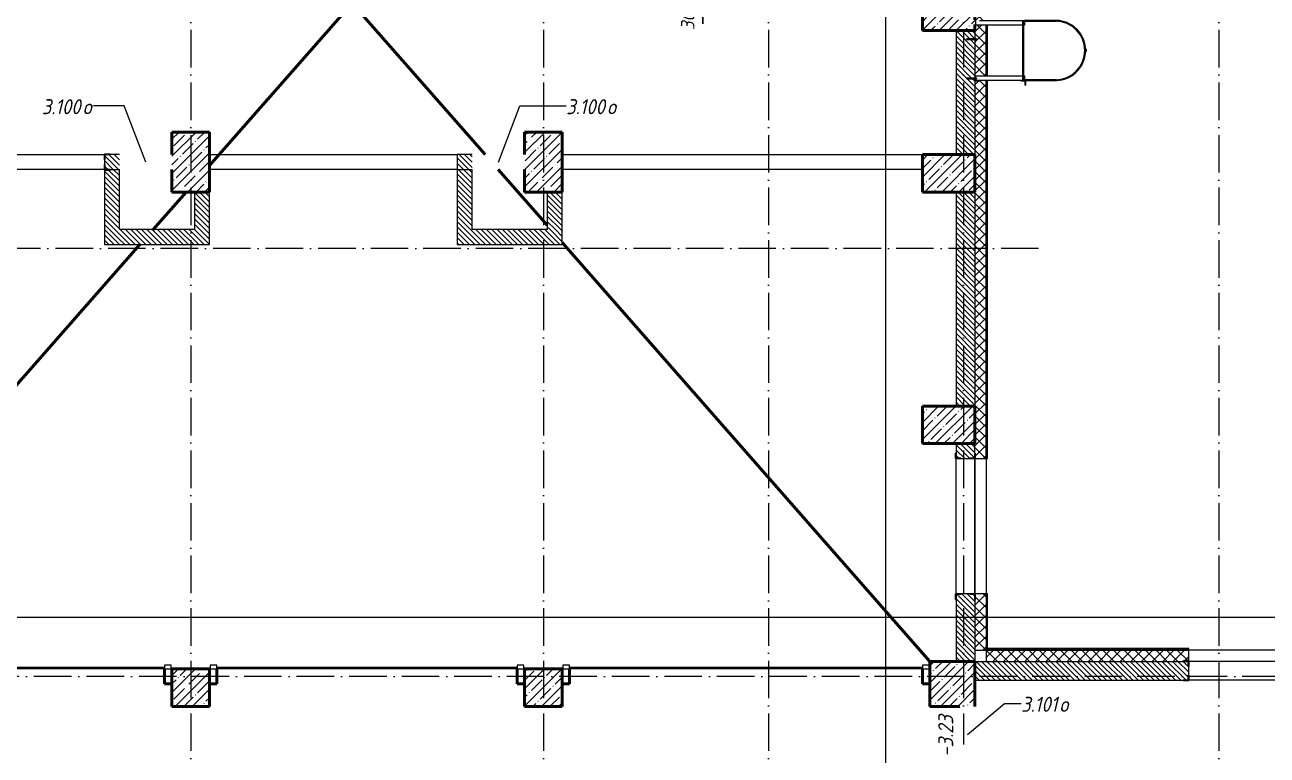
# Model space of a CAD drawing. Header units: millimetres. Extents: x -356862 to 418287, y 0 to 839748.
# Drawn here: x 155725 to 172280, y 390075 to 399800 of the extents above; entities that cross this region are included whole.
import ezdxf

# ---------------------------------------------------------------- set-up
doc = ezdxf.new("R2010")
doc.units = ezdxf.units.MM
doc.linetypes.add('50_200_ШТРИХ_1Т_ш5_п1_п1_', pattern=[700, 500, -100, 0, -100])
for name, color, linetype, lineweight in [('A-____-____-DIMS', 7, 'Continuous', 9), ('A-DETL-____-OTLN-1', 7, 'Continuous', 50), ('A-DOOR-____-MCUT', 7, 'Continuous', 13), ('A-DOOR-____-OTLN', 7, 'Continuous', 9), ('A-FLOR-____-OTLN', 7, 'Continuous', 9), ('A-GENM-____-IDEN', 7, 'Continuous', 9), ('A-GENM-____-MCUT', 7, 'Continuous', 25), ('A-GENM-____-OTLN', 7, 'Continuous', 9), ('A-GENM-____-OTLN-1', 7, 'Continuous', 25), ('A-GLAZ-____-IDEN', 7, 'Continuous', 9), ('A-WALL-____-MCUT', 7, 'Continuous', 13), ('A-WALL-____-MCUT-1', 7, 'Continuous', 9), ('A-WALL-____-OTLN', 7, 'Continuous', 9), ('A-WALL-____-PATT-1', 7, 'Continuous', 9), ('A-WALL-FNSH-MCUT-1', 7, 'Continuous', 9), ('I-WALL-____-OTLN', 7, 'Continuous', 9), ('S-COLS-____-MCUT', 7, 'Continuous', 50), ('S-COLS-____-OTLN', 7, 'Continuous', 9), ('S-GRID-____-OTLN-1', 7, '50_200_ШТРИХ_1Т_ш5_п1_п1_', 9)]:
    doc.layers.add(name, color=color, linetype=linetype, lineweight=lineweight)
doc.layers.add('G-____-____-SYMB-1', color=9, linetype='Continuous', lineweight=9, true_color=0x808080)
doc.styles.add('ISOCPEUR_I_10', font='isocpeui.ttf', dxfattribs={"width": 0.9, "height": 180})
doc.styles.add('ISOCPEUR_I_11', font='isocpeui.ttf', dxfattribs={"width": 0.9, "height": 200})
doc.dimstyles.new('ISO-1_8_0_9К_СРЕДНИЙ_Кладочные_3', dxfattribs={"dimscale": 304.8, "dimtxt": 179.276612, "dimasz": 0.492126, "dimexe": 0.393701, "dimexo": 0, "dimgap": 0, "dimtad": 1, "dimdec": 3, "dimrnd": 0.001, "dimdsep": 46, "dimtxsty": 'ISOCPEUR_I_10', "dimblk1": 'OBLIQUE', "dimblk2": 'OBLIQUE', "dimsah": 1, "dimcen": 0.09, "dimdle": 0.393701, "dimazin": 0, "dimtfac": 1, "dimtdec": 4, "dimtix": 1, "dimtmove": 0, "dimatfit": 3, "dimfxl": 1, "dimtvp": 1, "dimtolj": 1, "dimtzin": 0, "dimarcsym": 2})
pattern_1 = [(135, (144685.44, 323542.244), (-35.35534, -35.35534), [])]
pattern_2 = [(45, (144685.44, 323542.24), (-70.71068, 70.71068), []), (135, (144685.44, 323542.24), (-70.71068, -70.71068), [])]

# ---------------------------------------------------------------- blocks, each defined once
blk = doc.blocks.new('BSC_Колонна _Прямоугольная - 500х700-25279857-АР1_План отверстий 3 этажа в осях 1-64_Ю-ЯЯ')
at = {"layer": 'S-COLS-____-OTLN'}
h = blk.add_hatch(dxfattribs=at)
h.set_pattern_fill('FP_16', color=256, style=0, pattern_type=2)
h.set_pattern_definition([(315, (-76431.04, 23350), (114.04925, 114.04925), []), (315, (-76431.04, 23235.95), (114.04925, 114.04925), [201.613, -40.323, 3.353, -36.97])])
h.paths.add_polyline_path([(-250, -350), (250, -350), (250, 350), (-250, 350), (-250, -55)], flags=0)
at = {"layer": 'S-COLS-____-MCUT'}
for p, q in [((250, 350), (-250, 350)), ((-250, 350), (-250, -350)), ((250, -350), (250, 350)), ((-250, -350), (-170, -350)), ((-107, -350), (250, -350))]:
    blk.add_line(p, q, dxfattribs=at)
blk = doc.blocks.new('BSC_Колонна _Прямоугольная - 500х500-V11-АР1_План отверстий 3 этажа в осях 1-64_Ю-ЯЯ')
at = {"layer": 'S-COLS-____-OTLN'}
h = blk.add_hatch(dxfattribs=at)
h.set_pattern_fill('FP_17', color=256, style=0, pattern_type=2)
h.set_pattern_definition([(45, (-13250, -67431.04), (-114.04925, 114.04925), []), (45, (-13135.95, -67431.04), (-114.04925, 114.04925), [201.613, -40.323, 3.353, -36.97])])
h.paths.add_polyline_path([(-250, -250), (250, -250), (250, 250), (-250, 250)], flags=0)
at = {"layer": 'S-COLS-____-MCUT'}
for p, q in [((250, 250), (-250, 250)), ((-250, 250), (-250, -250)), ((250, -250), (250, 250)), ((-250, -250), (250, -250))]:
    blk.add_line(p, q, dxfattribs=at)
blk = doc.blocks.new('BSC_Колонна _Прямоугольная - 500х800-V66-АР1_План отверстий 3 этажа в осях 1-64_Ю-ЯЯ')
at = {"layer": 'S-COLS-____-OTLN'}
h = blk.add_hatch(dxfattribs=at)
h.set_pattern_fill('FP_74', color=256, style=0, pattern_type=2)
h.set_pattern_definition([(45, (-13250, -74431.04), (-114.04925, 114.04925), []), (45, (-13135.95, -74431.04), (-114.04925, 114.04925), [201.613, -40.323, 3.353, -36.97])])
h.paths.add_polyline_path([(-250, -400), (250, -400), (250, 400), (-250, 400), (-250, -100)], flags=0)
at = {"layer": 'S-COLS-____-MCUT'}
for p, q in [((250, 400), (-250, 400)), ((-250, 400), (-250, 100)), ((250, -400), (250, 400)), ((-250, -100), (-250, -400)), ((-250, -400), (250, -400))]:
    blk.add_line(p, q, dxfattribs=at)
blk = doc.blocks.new('BSC_Колонна _Прямоугольная - 500х800-V67-АР1_План отверстий 3 этажа в осях 1-64_Ю-ЯЯ')
at = {"layer": 'S-COLS-____-OTLN'}
h = blk.add_hatch(dxfattribs=at)
h.set_pattern_fill('FP_75', color=256, style=0, pattern_type=2)
h.set_pattern_definition([(45, (-17950, -74431.04), (-114.04925, 114.04925), []), (45, (-17835.95, -74431.04), (-114.04925, 114.04925), [201.613, -40.323, 3.353, -36.97])])
h.paths.add_polyline_path([(-250, -400), (250, -400), (250, 400), (-250, 400), (-250, -100)], flags=0)
at = {"layer": 'S-COLS-____-MCUT'}
for p, q in [((250, 400), (-250, 400)), ((-250, 400), (-250, 100)), ((250, -400), (250, 400)), ((-250, -100), (-250, -400)), ((-250, -400), (250, -400))]:
    blk.add_line(p, q, dxfattribs=at)
blk = doc.blocks.new('BSC_Колонна _Прямоугольная - 500х700-25976089-АР1_План отверстий 3 этажа в осях 1-64_Ю-ЯЯ')
at = {"layer": 'S-COLS-____-OTLN'}
h = blk.add_hatch(dxfattribs=at)
h.set_pattern_fill('FP_76', color=256, style=0, pattern_type=2)
h.set_pattern_definition([(315, (-74281.04, 23350), (114.04925, 114.04925), []), (315, (-74281.04, 23235.95), (114.04925, 114.04925), [201.613, -40.323, 3.353, -36.97])])
h.paths.add_polyline_path([(-250, -350), (250, -350), (250, 350), (-250, 350)], flags=0)
at = {"layer": 'S-COLS-____-MCUT'}
for p, q in [((250, 350), (-250, 350)), ((-250, 350), (-250, -350)), ((250, -350), (250, 350)), ((-250, -350), (250, -350))]:
    blk.add_line(p, q, dxfattribs=at)
blk = doc.blocks.new('BSC_Колонна _Прямоугольная - 500х700-V68-АР1_План отверстий 3 этажа в осях 1-64_Ю-ЯЯ')
at = {"layer": 'S-COLS-____-OTLN'}
h = blk.add_hatch(dxfattribs=at)
h.set_pattern_fill('FP_77', color=256, style=0, pattern_type=2)
h.set_pattern_definition([(315, (-70931.04, 23350), (114.04925, 114.04925), []), (315, (-70931.04, 23235.95), (114.04925, 114.04925), [201.613, -40.323, 3.353, -36.97])])
h.paths.add_polyline_path([(-250, -350), (250, -350), (250, 350), (-250, 350)], flags=0)
at = {"layer": 'S-COLS-____-MCUT'}
for p, q in [((250, 350), (-250, 350)), ((-250, 350), (-250, -350)), ((250, -350), (250, 350)), ((-250, -350), (250, -350))]:
    blk.add_line(p, q, dxfattribs=at)
blk = doc.blocks.new('BSC_Колонна _Прямоугольная - 500х500-V71-АР1_План отверстий 3 этажа в осях 1-64_Ю-ЯЯ')
at = {"layer": 'S-COLS-____-OTLN'}
h = blk.add_hatch(dxfattribs=at)
h.set_pattern_fill('FP_80', color=256, style=0, pattern_type=2)
h.set_pattern_definition([(45, (-17950, -67431.04), (-114.04925, 114.04925), []), (45, (-17835.95, -67431.04), (-114.04925, 114.04925), [201.613, -40.323, 3.353, -36.97])])
h.paths.add_polyline_path([(-250, -250), (250, -250), (250, 250), (-250, 250)], flags=0)
at = {"layer": 'S-COLS-____-MCUT'}
for p, q in [((250, 250), (-250, 250)), ((-250, 250), (-250, -250)), ((250, -250), (250, 250)), ((-250, -250), (250, -250))]:
    blk.add_line(p, q, dxfattribs=at)
blk = doc.blocks.new('BSC_Колонна _Прямоугольная - 600х600-V90-АР1_План отверстий 3 этажа в осях 1-64_Ю-ЯЯ')
at = {"layer": 'S-COLS-____-OTLN'}
h = blk.add_hatch(dxfattribs=at)
h.set_pattern_fill('FP_95', color=256, style=0, pattern_type=2)
h.set_pattern_definition([(45, (-23400, -67481.04), (-114.04925, 114.04925), []), (45, (-23285.95, -67481.04), (-114.04925, 114.04925), [201.613, -40.323, 3.353, -36.97])])
h.paths.add_polyline_path([(-300, -300), (300, -300), (300, 300), (-300, 300)], flags=0)
at = {"layer": 'S-COLS-____-MCUT'}
for p, q in [((300, 300), (-300, 300)), ((-300, 300), (-300, -300)), ((300, -300), (300, 300)), ((-300, -300), (100, -300))]:
    blk.add_line(p, q, dxfattribs=at)
blk = doc.blocks.new('Фахверк_СКБ_Уголок - 250_2700-27497298-АР1_План отверстий 3 этажа в осях 1-64_Ю-ЯЯ')
at = {"layer": 'A-GENM-____-MCUT'}
for p, q in [((200, 181), (125, 181)), ((125, 181), (125, 106)), ((131, 106), (131, 175)), ((131, 175), (200, 175)), ((200, 175), (200, 181)), ((125, 106), (131, 106)), ((131, -6), (125, -6)), ((125, -6), (125, -81)), ((125, -81), (200, -81)), ((131, -75), (131, -6)), ((200, -75), (131, -75)), ((200, -81), (200, -75))]:
    blk.add_line(p, q, dxfattribs=at)
blk = doc.blocks.new('Лестница_Металлическая_Кровля_Перепад - Назначение габаритов по экземпляру-30749997-АР1_План отверстий 3 этажа в осях 1-64_Ю-ЯЯ')
at = {"layer": 'A-GENM-____-MCUT'}
for p, q in [((-147, 1493), (-168, 1472)), ((-140, 1486), (-147, 1493)), ((140, 1610), (110, 1610)), ((110, 1610), (110, 1600)), ((140, 1610), (110, 1610)), ((110, 1610), (110, 1600)), ((110, 1600), (140, 1600)), ((110, 1600), (140, 1600)), ((140, 1600), (140, 1610)), ((140, 1600), (140, 1610)), ((397, 1493), (390, 1486)), ((418, 1472), (397, 1493)), ((-168, 1472), (-161, 1465)), ((-161, 1465), (-140, 1486)), ((390, 1486), (411, 1465)), ((411, 1465), (418, 1472)), ((-275, 1215), (-275, 1185)), ((-265, 1215), (-275, 1215)), ((-275, 1185), (-265, 1185)), ((-265, 1185), (-265, 1215)), ((525, 1215), (515, 1215)), ((515, 1215), (515, 1185)), ((515, 1185), (525, 1185)), ((525, 1185), (525, 1215)), ((-265, 815), (-275, 815)), ((-275, 815), (-275, 785)), ((-265, 785), (-265, 815)), ((525, 815), (515, 815)), ((515, 815), (515, 785)), ((525, 785), (525, 815))]:
    blk.add_line(p, q, dxfattribs=at)
at = {"layer": 'A-GENM-____-OTLN'}
for p, q in [((-275, 1185), (-275, 815)), ((-265, 815), (-265, 1185)), ((515, 1185), (515, 815)), ((525, 815), (525, 1185))]:
    blk.add_line(p, q, dxfattribs=at)
for radius, start, end in [(390, 0, 180), (400, 47.1513, 132.8487), (400, 137.1513, 177.8405), (400, 2.1595, 42.8487)]:
    blk.add_arc((125, 1200), radius, start, end, dxfattribs=at)
blk = doc.blocks.new('ЛМ_Арматурный стержень_ГОСТ 5781-82 - Ø 18 А240-29172526-АР1_План отверстий 3 этажа в осях 1-64_Ю-ЯЯ')
at = {"layer": 'A-GENM-____-OTLN'}
for p, q in [((24334, 76318), (24334, 75518)), ((24334, 76318), (24343, 76318)), ((24343, 76318), (24352, 76318)), ((24352, 75518), (24352, 76318)), ((24343, 75518), (24334, 75518)), ((24352, 75518), (24343, 75518))]:
    blk.add_line(p, q, dxfattribs=at)
blk = doc.blocks.new('ЛМ_Уголок_ГОСТ 8509-93 - L 63х63x6-29176216-АР1_План отверстий 3 этажа в осях 1-64_Ю-ЯЯ')
at = {"layer": 'A-GENM-____-MCUT'}
for p, q in [((24312, 75518), (24312, 75512)), ((24312, 75512), (24369, 75512)), ((24375, 75518), (24360, 75518)), ((24369, 75512), (24369, 75455)), ((24375, 75455), (24375, 75518)), ((24369, 75455), (24375, 75455))]:
    blk.add_line(p, q, dxfattribs=at)
blk = doc.blocks.new('Анкер клиновой - Анкер клиновой МКТ V-A 10-10-15_115-14811140-АР1_План отверстий 3 этажа в осях 1-64_Ю-ЯЯ')
at = {"layer": 'A-GENM-____-OTLN'}
for p, q in [((23706, 76071), (23591, 76071)), ((23591, 76061), (23591, 76071)), ((23591, 76061), (23706, 76061)), ((23710, 76074), (23706, 76074)), ((23706, 76058), (23706, 76074)), ((23706, 76074), (23706, 76072)), ((23706, 76060), (23706, 76058)), ((23706, 76058), (23710, 76058)), ((23710, 76072), (23710, 76074)), ((23710, 76074), (23710, 76058)), ((23720, 76071), (23710, 76071)), ((23710, 76061), (23720, 76061)), ((23710, 76058), (23710, 76060)), ((23720, 76071), (23720, 76061))]:
    blk.add_line(p, q, dxfattribs=at)
blk = doc.blocks.new('Анкер клиновой - Анкер клиновой МКТ V-A 10-10-15_115-V208-АР1_План отверстий 3 этажа в осях 1-64_Ю-ЯЯ')
at = {"layer": 'A-GENM-____-OTLN'}
for p, q in [((23700, 75550), (23591, 75550)), ((23591, 75540), (23591, 75550)), ((23591, 75540), (23700, 75540)), ((23710, 75553), (23706, 75553)), ((23706, 75537), (23710, 75537)), ((23710, 75551), (23710, 75553)), ((23710, 75553), (23710, 75537)), ((23720, 75550), (23710, 75550)), ((23710, 75540), (23720, 75540)), ((23710, 75537), (23710, 75539)), ((23720, 75550), (23720, 75540))]:
    blk.add_line(p, q, dxfattribs=at)
blk = doc.blocks.new('ЛМ_Уголок_ГОСТ 8509-93 - L 63х63x6-29171484-АР1_План отверстий 3 этажа в осях 1-64_Ю-ЯЯ')
at = {"layer": 'A-GENM-____-OTLN'}
for p, q in [((23706, 75575), (23700, 75575)), ((23700, 75575), (23700, 75512)), ((23700, 75512), (23763, 75512)), ((23706, 75518), (23706, 75575)), ((23763, 75518), (23706, 75518)), ((23763, 75512), (23763, 75518))]:
    blk.add_line(p, q, dxfattribs=at)
blk = doc.blocks.new('ЛМ_Уголок_ГОСТ 8509-93 - L 63х63x6-30750527-АР1_План отверстий 3 этажа в осях 1-64_Ю-ЯЯ')
at = {"layer": 'A-GENM-____-OTLN'}
for p, q in [((0, 45), (0, -18)), ((619, 45), (0, 45)), ((645, 45), (637, 45)), ((645, -18), (645, 45)), ((48, -18), (619, -18)), ((637, -18), (645, -18))]:
    blk.add_line(p, q, dxfattribs=at)
blk = doc.blocks.new('ЛМ_Уголок_ГОСТ 8509-93 - L 63х63x6-30750528-АР1_План отверстий 3 этажа в осях 1-64_Ю-ЯЯ')
at = {"layer": 'A-GENM-____-OTLN'}
for p, q in [((0, 18), (0, -4)), ((619, 18), (48, 18)), ((645, 18), (637, 18)), ((645, -45), (645, 18)), ((0, -14), (0, -45)), ((0, -45), (619, -45)), ((637, -45), (645, -45))]:
    blk.add_line(p, q, dxfattribs=at)
blk = doc.blocks.new('DM_Штора_Противопожарная_Doormaster_EI-60 - ш_2900 х в_2680-31485572-АР1_План отверстий 3 этажа в осях 1-64_Ю-ЯЯ')
at = {"layer": 'A-DOOR-____-MCUT'}
for p, q in [((-1325, 150), (-1415, 150)), ((-1415, 150), (-1415, 100)), ((-1415, 100), (-1325, 100)), ((-1325, 100), (-1325, 150)), ((-1325, 125), (1575, 125)), ((1575, 150), (1575, 100)), ((1665, 150), (1575, 150)), ((1575, 100), (1665, 100)), ((1665, 100), (1665, 150))]:
    blk.add_line(p, q, dxfattribs=at)
blk = doc.blocks.new('DM_Штора_Противопожарная_Doormaster_EI-60 - ш_4000 х в_2680-31485573-АР1_План отверстий 3 этажа в осях 1-64_Ю-ЯЯ')
at = {"layer": 'A-DOOR-____-MCUT'}
for p, q in [((-1875, 150), (-1965, 150)), ((-1965, 150), (-1965, 100)), ((-1965, 100), (-1875, 100)), ((-1875, 100), (-1875, 150)), ((-1875, 125), (2125, 125)), ((2125, 150), (2125, 100)), ((2215, 150), (2125, 150)), ((2125, 100), (2215, 100)), ((2215, 100), (2215, 150))]:
    blk.add_line(p, q, dxfattribs=at)
blk = doc.blocks.new('DM_Штора_Противопожарная_Doormaster_EI-60 - ш_4700 х в_2680-31485574-АР1_План отверстий 3 этажа в осях 1-64_Ю-ЯЯ')
at = {"layer": 'A-DOOR-____-MCUT'}
for p, q in [((-2225, 150), (-2315, 150)), ((-2315, 150), (-2315, 100)), ((-2315, 100), (-2225, 100)), ((-2225, 100), (-2225, 150)), ((-2225, 125), (2475, 125)), ((2475, 150), (2475, 100)), ((2565, 150), (2475, 150)), ((2475, 100), (2565, 100)), ((2565, 100), (2565, 150))]:
    blk.add_line(p, q, dxfattribs=at)
blk = doc.blocks.new('BSC_Колонна _Прямоугольная1 - 200х100 _металл_-31488033-АР1_План отверстий 3 этажа в осях 1-64_Ю-ЯЯ')
at = {"layer": 'S-COLS-____-MCUT'}
for p, q in [((100, 50), (-100, 50)), ((-100, 50), (-100, 40)), ((100, -50), (100, 50)), ((-100, -50), (100, -50))]:
    blk.add_line(p, q, dxfattribs=at)
blk = doc.blocks.new('BSC_Колонна _Прямоугольная1 - 200х100 _металл_-V209-АР1_План отверстий 3 этажа в осях 1-64_Ю-ЯЯ')
at = {"layer": 'S-COLS-____-MCUT'}
for p, q in [((100, 50), (-100, 50)), ((100, -50), (100, 50)), ((-100, -40), (-100, -50)), ((-100, -50), (100, -50))]:
    blk.add_line(p, q, dxfattribs=at)
blk = doc.blocks.new('Фахверк_СКБ_Уголок - 200_3550-28267367-АР1_План отверстий 3 этажа в осях 1-64_Ю-ЯЯ')
at = {"layer": 'A-GENM-____-MCUT'}
for p, q in [((200, 156), (125, 156)), ((125, 156), (125, 81)), ((125, 81), (131, 81)), ((131, 19), (125, 19)), ((125, 19), (125, -56)), ((131, 81), (131, 150)), ((131, 150), (200, 150)), ((131, -50), (131, 19)), ((200, 150), (200, 156)), ((125, -56), (200, -56)), ((200, -50), (131, -50)), ((200, -56), (200, -50))]:
    blk.add_line(p, q, dxfattribs=at)
blk = doc.blocks.new('_Oblique')
at = {"color": 0, "linetype": 'ByBlock', "lineweight": -2}
blk.add_line((-0.5, -0.5), (0.5, 0.5), dxfattribs=at)
blk = doc.blocks.new('*D9640')
at = {"layer": 'A-____-____-DIMS', "color": 0, "lineweight": -2, "transparency": 16777216}
for p, q in [((164929, 400323), (164641, 400323)), ((164761, 400443), (164761, 400023)), ((164935, 400023), (164641, 400023)), ((164761, 400023), (164761, 399815))]:
    blk.add_line(p, q, dxfattribs=at)
at = {"layer": 'Defpoints', "color": 0, "transparency": 16777216}
for p in [(164929, 400323), (164761, 400023), (164935, 400023)]:
    blk.add_point(p, dxfattribs=at)
at = {"layer": 'A-____-____-DIMS', "color": 0, "lineweight": -2, "transparency": 16777216, "xscale": 150, "yscale": 150, "zscale": 150}
for p, rotation in [((164761, 400323), 90), ((164761, 400023), 270)]:
    blk.add_blockref('_Oblique', p, dxfattribs=dict(at, rotation=rotation))
at = {"layer": 'A-____-____-DIMS', "color": 0, "transparency": 16777216, "insert": (164469, 399730), "char_height": 180, "width": 409.58, "attachment_point": 1, "rotation": 90, "line_spacing_factor": 1.149209, "style": 'ISOCPEUR_I_10'}
blk.add_mtext('\\A1;300', dxfattribs=at)

msp = doc.modelspace()

# ---------------------------------------------------------------- hatches: boundary and pattern name
at = {"layer": 'A-WALL-____-PATT-1'}
h = msp.add_hatch(dxfattribs=at)
h.set_pattern_fill('FP_4', color=256, style=0, pattern_type=2)
h.set_pattern_definition(pattern_2)
h.paths.add_polyline_path([(168535.4376, 391473.2863), (168535.4376, 392223.2863), (168391.4376, 392223.2863), (168391.4376, 392148.2863), (168385.4376, 392148.2863), (168385.4376, 391473.2863), (168532.1796, 391473.2863)], flags=0)
h.paths.add_polyline_path([(168535.4376, 394023.2863), (168535.4376, 399060.2863), (168448.4376, 399060.2863), (168448.4376, 399054.2863), (168385.4376, 399054.2863), (168385.4376, 394098.2863), (168391.4376, 394098.2863), (168391.4376, 394023.2863)], flags=0)
h.paths.add_polyline_path([(168400.4376, 399060.2863), (168400.4376, 399082.2863), (168391.4376, 399081.6295), (168391.4376, 399060.2863), (168395.4376, 399060.2863)], flags=0)
h.paths.add_polyline_path([(168395.4376, 399092.2863), (168400.4376, 399092.9432), (168401.2271, 399123.2863), (168535.4376, 399123.2863), (168535.4376, 399797.2863), (168400.4376, 399797.2863), (168400.4376, 399860.2863), (168391.4376, 399860.2863), (168391.4376, 399803.2863), (168385.4376, 399803.2863), (168385.4376, 399613.2863), (168405.4376, 399612.6164), (168405.4376, 399603.2863), (168385.4376, 399602.6295), (168385.4376, 399117.2863), (168391.4376, 399117.2863), (168391.4376, 399092.9432), (168395.4376, 399092.9432)], flags=0)
h.paths.add_polyline_path([(168535.4376, 399860.2863), (168535.4376, 409473.2863), (168385.4376, 409473.2863), (168385.4376, 399866.2863), (168448.4376, 399866.2863), (168448.4376, 399860.2863), (168532.1796, 399860.2863)], flags=0)
h = msp.add_hatch(dxfattribs=at)
h.set_pattern_fill('FP_9', color=256, style=0, pattern_type=2)
h.set_pattern_definition(pattern_1)
h.paths.add_polyline_path([(168135.4376, 398073.2863), (168385.4376, 398073.2863), (168385.4376, 399082.2863), (168276.4376, 399082.9562), (168276.4376, 399092.2863), (168385.4376, 399092.2863), (168385.4376, 399603.2863), (168276.4376, 399603.9562), (168276.4376, 399613.2863), (168385.4376, 399613.2863), (168385.4376, 399723.2863), (168135.4376, 399723.2863), (168135.4376, 398525.0333)], flags=0)
h = msp.add_hatch(dxfattribs=at)
h.set_pattern_fill('FP_9', color=256, style=0, pattern_type=2)
h.set_pattern_definition(pattern_1)
h.paths.add_polyline_path([(156791.4376, 397873.2863), (156985.4376, 397873.2863), (156985.4376, 398073.2863), (156791.4376, 398073.2863), (156791.4376, 398004.2863), (156785.4376, 398004.2863), (156785.4376, 397942.2863), (156791.4376, 397942.2863)], flags=0)
h = msp.add_hatch(dxfattribs=at)
h.set_pattern_fill('FP_9', color=256, style=0, pattern_type=2)
h.set_pattern_definition(pattern_1)
h.paths.add_polyline_path([(161685.4376, 397873.2863), (161685.4376, 398073.2863), (161485.4376, 398073.2863), (161485.4376, 397873.2863)], flags=0)
h = msp.add_hatch(dxfattribs=at)
h.set_pattern_fill('FP_9', color=256, style=0, pattern_type=2)
h.set_pattern_definition(pattern_1)
h.paths.add_polyline_path([(156785.4376, 396873.2863), (156985.4376, 396873.2863), (156985.4376, 397873.2863), (156860.4376, 397873.2863), (156860.4376, 397867.2863), (156785.4376, 397867.2863), (156785.4376, 396910.5482)], flags=0)
h = msp.add_hatch(dxfattribs=at)
h.set_pattern_fill('FP_9', color=256, style=0, pattern_type=2)
h.set_pattern_definition(pattern_1)
h.paths.add_polyline_path([(161685.4376, 396873.2863), (161685.4376, 397873.2863), (161485.4376, 397873.2863), (161485.4376, 396873.2863)], flags=0)
h = msp.add_hatch(dxfattribs=at)
h.set_pattern_fill('FP_9', color=256, style=0, pattern_type=2)
h.set_pattern_definition(pattern_1)
h.paths.add_polyline_path([(158185.4376, 397073.2863), (158185.4376, 397573.2863), (157985.4376, 397573.2863), (157985.4376, 397073.2863)], flags=0)
h = msp.add_hatch(dxfattribs=at)
h.set_pattern_fill('FP_9', color=256, style=0, pattern_type=2)
h.set_pattern_definition(pattern_1)
h.paths.add_polyline_path([(162885.4376, 397073.2863), (162885.4376, 397573.2863), (162685.4376, 397573.2863), (162685.4376, 397073.2863)], flags=0)
h = msp.add_hatch(dxfattribs=at)
h.set_pattern_fill('FP_9', color=256, style=0, pattern_type=2)
h.set_pattern_definition(pattern_1)
h.paths.add_polyline_path([(168385.4376, 394723.2863), (168385.4376, 397573.2863), (168135.4376, 397573.2863), (168135.4376, 394723.2863)], flags=0)
h = msp.add_hatch(dxfattribs=at)
h.set_pattern_fill('FP_9', color=256, style=0, pattern_type=2)
h.set_pattern_definition(pattern_1)
h.paths.add_polyline_path([(156985.4376, 396873.2863), (158185.4376, 396873.2863), (158185.4376, 397073.2863), (156985.4376, 397073.2863), (156985.4376, 396910.5482)], flags=0)
h = msp.add_hatch(dxfattribs=at)
h.set_pattern_fill('FP_9', color=256, style=0, pattern_type=2)
h.set_pattern_definition(pattern_1)
h.paths.add_polyline_path([(161685.4376, 396873.2863), (162885.4376, 396873.2863), (162885.4376, 397073.2863), (161685.4376, 397073.2863)], flags=0)
h = msp.add_hatch(dxfattribs=at)
h.set_pattern_fill('FP_9', color=256, style=0, pattern_type=2)
h.set_pattern_definition(pattern_1)
h.paths.add_polyline_path([(168135.4376, 391323.2863), (168385.4376, 391323.2863), (168385.4376, 392217.2863), (168316.4376, 392217.2863), (168316.4376, 392223.2863), (168204.4376, 392223.2863), (168204.4376, 392217.2863), (168135.4376, 392217.2863), (168135.4376, 392067.0929)], flags=0)
h.paths.add_polyline_path([(168316.4376, 394023.2863), (168316.4376, 394029.2863), (168385.4376, 394029.2863), (168385.4376, 394223.2863), (168135.4376, 394223.2863), (168135.4376, 394029.2863), (168204.4376, 394029.2863), (168204.4376, 394023.2863)], flags=0)
h = msp.add_hatch(dxfattribs=at)
h.set_pattern_fill('FP_4', color=256, style=0, pattern_type=2)
h.set_pattern_definition(pattern_2)
h.paths.add_polyline_path([(189885.4376, 391323.2863), (189885.4376, 391473.2863), (189035.4376, 391473.2863), (189035.4376, 391323.2863), (189741.751, 391323.2863)], flags=0)
h.paths.add_polyline_path([(185910.4376, 391323.2863), (187235.4376, 391323.2863), (187235.4376, 391473.2863), (185835.4376, 391473.2863), (185835.4376, 391329.2863), (185910.4376, 391329.2863)], flags=0)
h.paths.add_polyline_path([(183960.4376, 391323.2863), (183960.4376, 391329.2863), (184035.4376, 391329.2863), (184035.4376, 391473.2863), (182635.4376, 391473.2863), (182635.4376, 391329.2863), (182710.4376, 391329.2863), (182710.4376, 391323.2863), (183935.4376, 391323.2863)], flags=0)
h.paths.add_polyline_path([(180760.4376, 391323.2863), (180760.4376, 391329.2863), (180835.4376, 391329.2863), (180835.4376, 391473.2863), (179435.4376, 391473.2863), (179435.4376, 391329.2863), (179510.4376, 391329.2863), (179510.4376, 391323.2863), (180685.4376, 391323.2863)], flags=0)
h.paths.add_polyline_path([(177085.4376, 391323.2863), (177560.4376, 391323.2863), (177560.4376, 391329.2863), (177635.4376, 391329.2863), (177635.4376, 391473.2863), (176235.4376, 391473.2863), (176235.4376, 391329.2863), (176310.4376, 391329.2863), (176310.4376, 391323.2863), (176485.7688, 391323.2863)], flags=0)
h.paths.add_polyline_path([(174360.4376, 391323.2863), (174360.4376, 391329.2863), (174435.4376, 391329.2863), (174435.4376, 391473.2863), (173035.4376, 391473.2863), (173035.4376, 391329.2863), (173110.4376, 391329.2863), (173110.4376, 391323.2863), (173935.4376, 391323.2863)], flags=0)
h.paths.add_polyline_path([(171160.4376, 391323.2863), (171160.4376, 391329.2863), (171235.4376, 391329.2863), (171235.4376, 391473.2863), (168535.4376, 391473.2863), (168535.4376, 391323.2863), (169415.9117, 391323.2863)], flags=0)
h = msp.add_hatch(dxfattribs=at)
h.set_pattern_fill('FP_9', color=256, style=0, pattern_type=2)
h.set_pattern_definition(pattern_1)
h.paths.add_polyline_path([(173110.4376, 391073.2863), (173335.4376, 391073.2863), (173335.4376, 391323.2863), (173041.4376, 391323.2863), (173041.4376, 391254.2863), (173035.4376, 391254.2863), (173035.4376, 391142.2863), (173041.4376, 391142.2863), (173041.4376, 391073.2863)], flags=0)
h.paths.add_polyline_path([(171160.4376, 391073.2863), (171229.4376, 391073.8419), (171229.4376, 391142.2863), (171235.4376, 391142.2863), (171235.4376, 391254.2863), (171229.4376, 391254.2863), (171229.4376, 391323.2863), (168385.4376, 391323.2863), (168385.4376, 391073.2863), (169415.9117, 391073.2863)], flags=0)

# ---------------------------------------------------------------- linework, layer by layer
at = {"layer": 'A-DETL-____-OTLN-1'}
for p, q in [((152285.4376, 408973.2863), (161857.6756, 398073.2863)), ((158185.4376, 397927.8318), (164935.4376, 405598.2863)), ((162033.313, 397873.2863), (162685.4376, 397130.7057)), ((157433.4376, 397073.2863), (157873.4376, 397573.2863)), ((152285.4376, 391223.2863), (157257.4376, 396873.2863)), ((162885.4376, 396902.9637), (167785.4376, 391323.2863))]:
    msp.add_line(p, q, dxfattribs=at)
at = {"layer": 'A-FLOR-____-OTLN'}
for p, q in [((157585.4376, 391223.2863), (154685.4376, 391223.2863)), ((162285.4376, 391223.2863), (158285.4376, 391223.2863)), ((167685.4376, 391223.2863), (162985.4376, 391223.2863))]:
    msp.add_line(p, q, dxfattribs=at)
at = {"layer": 'A-GLAZ-____-IDEN'}
for p, q in [((157047.0812, 398722.6771), (156641.7111, 398722.6771)), ((157335.4376, 397973.2863), (157047.0812, 398722.6771)), ((162035.4376, 397973.2863), (162320.2232, 398722.6771)), ((162320.2232, 398722.6771), (162938.482, 398722.6771)), ((168285.4376, 390348.2863), (168781.0303, 390764.6975)), ((168781.0303, 390764.6975), (169002.0189, 390764.6975))]:
    msp.add_line(p, q, dxfattribs=at)
at = {"layer": 'A-WALL-____-MCUT'}
for p, q in [((168135.4376, 399723.2863), (168135.4376, 398073.2863)), ((168385.4376, 399723.2863), (168385.4376, 399613.1159)), ((168385.4376, 399603.4567), (168385.4376, 399117.2863)), ((168385.4376, 399054.2863), (168385.4376, 398073.2863)), ((156785.4376, 398004.2863), (156785.4376, 397942.2863)), ((156985.4376, 398073.2863), (156860.4376, 398073.2863)), ((161485.4376, 398073.2863), (161485.4376, 396873.2863)), ((161685.4376, 398073.2863), (161485.4376, 398073.2863)), ((156785.4376, 397867.2863), (156785.4376, 396873.2863)), ((156860.4376, 397873.2863), (156985.4376, 397873.2863)), ((156985.4376, 397073.2863), (156985.4376, 397873.2863)), ((161485.4376, 397873.2863), (161685.4376, 397873.2863)), ((161685.4376, 397073.2863), (161685.4376, 397873.2863)), ((157985.4376, 397573.2863), (157985.4376, 397073.2863)), ((158185.4376, 396873.2863), (158185.4376, 397573.2863)), ((162685.4376, 397573.2863), (162685.4376, 397073.2863)), ((162885.4376, 396873.2863), (162885.4376, 397573.2863)), ((168135.4376, 397573.2863), (168135.4376, 394723.2863)), ((168385.4376, 397573.2863), (168385.4376, 394723.2863)), ((157985.4376, 397073.2863), (156985.4376, 397073.2863)), ((162685.4376, 397073.2863), (161685.4376, 397073.2863)), ((156785.4376, 396873.2863), (158185.4376, 396873.2863)), ((161485.4376, 396873.2863), (162885.4376, 396873.2863)), ((168135.4376, 394223.2863), (168135.4376, 394098.2863)), ((168385.4376, 394098.2863), (168385.4376, 394223.2863)), ((168204.4376, 394023.2863), (168316.4376, 394023.2863)), ((168316.4376, 392223.2863), (168204.4376, 392223.2863)), ((168135.4376, 392148.2863), (168135.4376, 391323.2863)), ((168385.4376, 392148.2863), (168385.4376, 391323.2863)), ((168385.4376, 391323.2863), (171160.4376, 391323.2863)), ((171235.4376, 391142.2863), (171235.4376, 391254.2863)), ((168385.4376, 391073.2863), (171160.4376, 391073.2863))]:
    msp.add_line(p, q, dxfattribs=at)
at = {"layer": 'A-WALL-____-MCUT-1'}
for p, q in [((168535.4376, 399123.2863), (168535.4376, 399797.2863)), ((168541.4376, 399123.2863), (168541.4376, 399797.2863)), ((168547.4376, 399123.2863), (168547.4376, 399797.2863)), ((168535.4376, 394023.2863), (168535.4376, 399060.2863)), ((168541.4376, 394023.2863), (168541.4376, 399060.2863)), ((168547.4376, 394023.2863), (168547.4376, 399060.2863)), ((168391.4376, 394023.2863), (168535.4376, 394023.2863)), ((168535.4376, 392223.2863), (168391.4376, 392223.2863)), ((168535.4376, 392223.2863), (168535.4376, 391323.2863)), ((168541.4376, 391473.2863), (168541.4376, 392223.2863)), ((168547.4376, 391473.2863), (168547.4376, 392223.2863)), ((168385.4376, 391473.2863), (171235.4376, 391473.2863)), ((171235.4376, 391485.2863), (168535.4376, 391485.2863)), ((171235.4376, 391479.2863), (168535.4376, 391479.2863)), ((171235.4376, 391329.2863), (171235.4376, 391473.2863))]:
    msp.add_line(p, q, dxfattribs=at)
at = {"layer": 'A-WALL-____-OTLN'}
for p, q in [((168135.4376, 392223.2863), (168135.4376, 394023.2863)), ((168385.4376, 392223.2863), (168385.4376, 394023.2863)), ((168385.4376, 394023.2863), (168385.4376, 392223.2863)), ((168535.4376, 394023.2863), (168535.4376, 392223.2863)), ((173035.4376, 391473.2863), (171235.4376, 391473.2863)), ((173035.4376, 391323.2863), (171235.4376, 391323.2863)), ((173035.4376, 391073.2863), (171235.4376, 391073.2863))]:
    msp.add_line(p, q, dxfattribs=at)
at = {"layer": 'A-WALL-FNSH-MCUT-1'}
for p, q in [((168555.4376, 399123.2863), (168555.4376, 399797.2863)), ((168555.4376, 394023.2863), (168555.4376, 399060.2863)), ((168535.4376, 394023.2863), (168555.4376, 394023.2863)), ((168555.4376, 392223.2863), (168535.4376, 392223.2863)), ((168555.4376, 391473.2863), (168555.4376, 392223.2863)), ((171235.4376, 391493.2863), (168535.4376, 391493.2863)), ((171235.4376, 391473.2863), (171235.4376, 391493.2863))]:
    msp.add_line(p, q, dxfattribs=at)
at = {"layer": 'G-____-____-SYMB-1'}
for p, q in [((167195.4376, 410080.4287), (167195.4376, 378463.7696)), ((139874.9012, 391913.2863), (249355.6286, 391913.2863))]:
    msp.add_line(p, q, dxfattribs=at)
at = {"layer": 'I-WALL-____-OTLN'}
for p, q in [((154585.4376, 398073.2863), (156785.4376, 398073.2863)), ((158185.4376, 398073.2863), (161485.4376, 398073.2863)), ((162885.4376, 398073.2863), (167685.4376, 398073.2863)), ((156785.4376, 397873.2863), (154585.4376, 397873.2863)), ((161485.4376, 397873.2863), (158185.4376, 397873.2863)), ((167685.4376, 397873.2863), (162885.4376, 397873.2863))]:
    msp.add_line(p, q, dxfattribs=at)
at = {"layer": 'S-GRID-____-OTLN-1'}
for p, q in [((157935.4376, 414435.0957), (157935.4376, 376433.8321)), ((162635.4376, 414435.0957), (162635.4376, 376433.8321)), ((165635.4376, 414435.0957), (165635.4376, 376433.8321)), ((168235.4376, 414435.0957), (168235.4376, 390217.728)), ((171635.4376, 414435.0957), (171635.4376, 376433.8321)), ((169235.4376, 396823.2863), (140016.6674, 396823.2863)), ((248759.8442, 391123.2863), (140016.6674, 391123.2863))]:
    msp.add_line(p, q, dxfattribs=at)

# ---------------------------------------------------------------- block references
at = {"layer": 'A-DOOR-____-OTLN'}
for name, p in [('DM_Штора_Противопожарная_Doormaster_EI-60 - ш_2900 х в_2680-31485572-АР1_План отверстий 3 этажа в осях 1-64_Ю-ЯЯ', (156010.4376, 391123.2863)), ('DM_Штора_Противопожарная_Doormaster_EI-60 - ш_4000 х в_2680-31485573-АР1_План отверстий 3 этажа в осях 1-64_Ю-ЯЯ', (160160.4376, 391123.2863)), ('DM_Штора_Противопожарная_Doormaster_EI-60 - ш_4700 х в_2680-31485574-АР1_План отверстий 3 этажа в осях 1-64_Ю-ЯЯ', (165210.4376, 391123.2863))]:
    msp.add_blockref(name, p, dxfattribs=at)
at = {"layer": 'A-GENM-____-OTLN', "extrusion": (0, 0, -1), "rotation": 180}
for name, p in [('ЛМ_Уголок_ГОСТ 8509-93 - L 63х63x6-30750527-АР1_План отверстий 3 этажа в осях 1-64_Ю-ЯЯ', (-168400.4376, 399842.4863)), ('ЛМ_Уголок_ГОСТ 8509-93 - L 63х63x6-30750528-АР1_План отверстий 3 этажа в осях 1-64_Ю-ЯЯ', (-168400.4376, 399078.0863))]:
    msp.add_blockref(name, p, dxfattribs=at)
at = {"layer": 'A-GENM-____-OTLN'}
for name in ['ЛМ_Арматурный стержень_ГОСТ 5781-82 - Ø 18 А240-29172526-АР1_План отверстий 3 этажа в осях 1-64_Ю-ЯЯ', 'Анкер клиновой - Анкер клиновой МКТ V-A 10-10-15_115-14811140-АР1_План отверстий 3 этажа в осях 1-64_Ю-ЯЯ', 'Анкер клиновой - Анкер клиновой МКТ V-A 10-10-15_115-V208-АР1_План отверстий 3 этажа в осях 1-64_Ю-ЯЯ', 'ЛМ_Уголок_ГОСТ 8509-93 - L 63х63x6-29171484-АР1_План отверстий 3 этажа в осях 1-64_Ю-ЯЯ', 'ЛМ_Уголок_ГОСТ 8509-93 - L 63х63x6-29176216-АР1_План отверстий 3 этажа в осях 1-64_Ю-ЯЯ']:
    msp.add_blockref(name, (144685.4376, 323542.2443), dxfattribs=at)
at = {"layer": 'A-GENM-____-OTLN', "rotation": 269.9999999999999}
msp.add_blockref('Лестница_Металлическая_Кровля_Перепад - Назначение габаритов по экземпляру-30749997-АР1_План отверстий 3 этажа в осях 1-64_Ю-ЯЯ', (168260.4376, 399585.2863), dxfattribs=at)
at = {"layer": 'A-GENM-____-OTLN-1'}
msp.add_blockref('Фахверк_СКБ_Уголок - 200_3550-28267367-АР1_План отверстий 3 этажа в осях 1-64_Ю-ЯЯ', (156660.4376, 397923.2863), dxfattribs=at)
for p, rotation in [((168310.4376, 393898.2863), 89.99999999999991), ((168210.4376, 392348.2863), 269.9999999999999), ((171360.4376, 391248.2863), 180)]:
    msp.add_blockref('Фахверк_СКБ_Уголок - 250_2700-27497298-АР1_План отверстий 3 этажа в осях 1-64_Ю-ЯЯ', p, dxfattribs=dict(at, rotation=rotation))
at = {"layer": 'S-COLS-____-OTLN'}
for name, p, rotation in [('BSC_Колонна _Прямоугольная - 500х700-25279857-АР1_План отверстий 3 этажа в осях 1-64_Ю-ЯЯ', (168035.4376, 399973.2863), 89.9999999999999), ('BSC_Колонна _Прямоугольная - 500х700-25976089-АР1_План отверстий 3 этажа в осях 1-64_Ю-ЯЯ', (168035.4376, 397823.2863), 89.9999999999999), ('BSC_Колонна _Прямоугольная - 500х700-V68-АР1_План отверстий 3 этажа в осях 1-64_Ю-ЯЯ', (168035.4376, 394473.2863), 89.9999999999999), ('BSC_Колонна _Прямоугольная1 - 200х100 _металл_-31488033-АР1_План отверстий 3 этажа в осях 1-64_Ю-ЯЯ', (157635.4376, 391123.2863), 270.0000000000001), ('BSC_Колонна _Прямоугольная1 - 200х100 _металл_-V209-АР1_План отверстий 3 этажа в осях 1-64_Ю-ЯЯ', (158235.4376, 391123.2863), 270.0000000000001), ('BSC_Колонна _Прямоугольная1 - 200х100 _металл_-31488033-АР1_План отверстий 3 этажа в осях 1-64_Ю-ЯЯ', (162335.4376, 391123.2863), 270.0000000000001), ('BSC_Колонна _Прямоугольная1 - 200х100 _металл_-V209-АР1_План отверстий 3 этажа в осях 1-64_Ю-ЯЯ', (162935.4376, 391123.2863), 270.0000000000001), ('BSC_Колонна _Прямоугольная1 - 200х100 _металл_-31488033-АР1_План отверстий 3 этажа в осях 1-64_Ю-ЯЯ', (167735.4376, 391123.2863), 270.0000000000001)]:
    msp.add_blockref(name, p, dxfattribs=dict(at, rotation=rotation))
for name, p in [('BSC_Колонна _Прямоугольная - 500х800-V66-АР1_План отверстий 3 этажа в осях 1-64_Ю-ЯЯ', (157935.4376, 397973.2863)), ('BSC_Колонна _Прямоугольная - 500х800-V67-АР1_План отверстий 3 этажа в осях 1-64_Ю-ЯЯ', (162635.4376, 397973.2863)), ('BSC_Колонна _Прямоугольная - 500х500-V11-АР1_План отверстий 3 этажа в осях 1-64_Ю-ЯЯ', (157935.4376, 390973.2863)), ('BSC_Колонна _Прямоугольная - 500х500-V71-АР1_План отверстий 3 этажа в осях 1-64_Ю-ЯЯ', (162635.4376, 390973.2863)), ('BSC_Колонна _Прямоугольная - 600х600-V90-АР1_План отверстий 3 этажа в осях 1-64_Ю-ЯЯ', (168085.4376, 391023.2863))]:
    msp.add_blockref(name, p, dxfattribs=at)

# ---------------------------------------------------------------- texts
at = {"layer": 'A-GENM-____-IDEN', "insert": (167897.2111, 390054.4864), "char_height": 200, "width": 707.088375, "attachment_point": 1, "rotation": 90, "style": 'ISOCPEUR_I_11'}
msp.add_mtext('-3.23', dxfattribs=at)
at = {"layer": 'A-GLAZ-____-IDEN', "char_height": 200, "attachment_point": 1, "style": 'ISOCPEUR_I_11'}
for s, insert, width in [('3.100', (155950.8554, 398810.2916), 663.79725), ('\\fISOCPEUR|b0|i1|c204|p34|;\\W.9;о', (156498.5429, 398810.2916), 158.734125), ('3.100', (162938.482, 398810.2916), 663.79725), ('\\fISOCPEUR|b0|i1|c204|p34|;\\W.9;о', (163486.1695, 398810.2916), 158.734125), ('3.101', (169002.0189, 390852.3121), 620.506125), ('\\fISOCPEUR|b0|i1|c204|p34|;\\W.9;о', (169513.9876, 390852.3121), 158.734125)]:
    msp.add_mtext(s, dxfattribs=dict(at, insert=insert, width=width))

# ---------------------------------------------------------------- dimensions: what is measured, and where the dimension line sits
at = {"layer": 'A-____-____-DIMS'}
dim = msp.add_linear_dim(base=(164761.1214, 400023.2863), p1=(164929.4376, 400323.2863), p2=(164935.4376, 400023.2863), angle=90, dimstyle='ISO-1_8_0_9К_СРЕДНИЙ_Кладочные_3', override={"dimpost": '<>', "dimfxl": 300.059994}, dxfattribs=at)
dim.commit()
dim.dimension.update_dxf_attribs({"geometry": '*D9640', "text_midpoint": (164589.0578, 399815.2236), "dimtype": 160, "text_rotation": 90})

doc.saveas('drawing.dxf')
